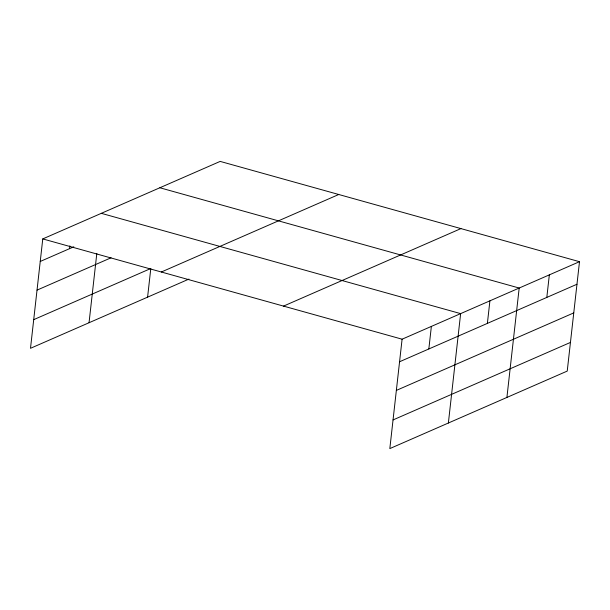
<?xml version="1.0" encoding="UTF-8"?>
<svg xmlns="http://www.w3.org/2000/svg" width="610" height="610" viewBox="0 0 610 610"><rect width="100%" height="100%" fill="white"/><g stroke="black" fill="none" stroke-linecap="round" stroke-linejoin="round"><path stroke-width="0.91" d="M579.5 261.69L402.097 339.198L389.828 448.594L567.231 371.086L579.5 261.69L220.172 161.406L42.769 238.914L30.5 348.31L188.947 279.083M69.509 248.682L69.83 245.86M89.045 322.728L96.815 253.455M147.589 297.154L150.8 268.499M428.838 348.966L431.369 326.411M448.373 423.02L460.641 313.624L101.313 213.332M487.382 323.384L489.914 300.829M506.91 397.438L519.186 288.042L159.858 187.758M546.812 297.421L549.343 274.866M40.237 261.469L73.818 246.798M37.027 290.124L111.066 257.778M33.718 319.648L149.938 268.873M161.345 272.007L338.748 194.499M283.52 306.106L460.924 228.597M399.565 361.753L576.968 284.245M396.355 390.408L573.758 312.899M393.038 419.939L570.442 342.431M42.769 238.914L402.097 339.198"/></g></svg>
